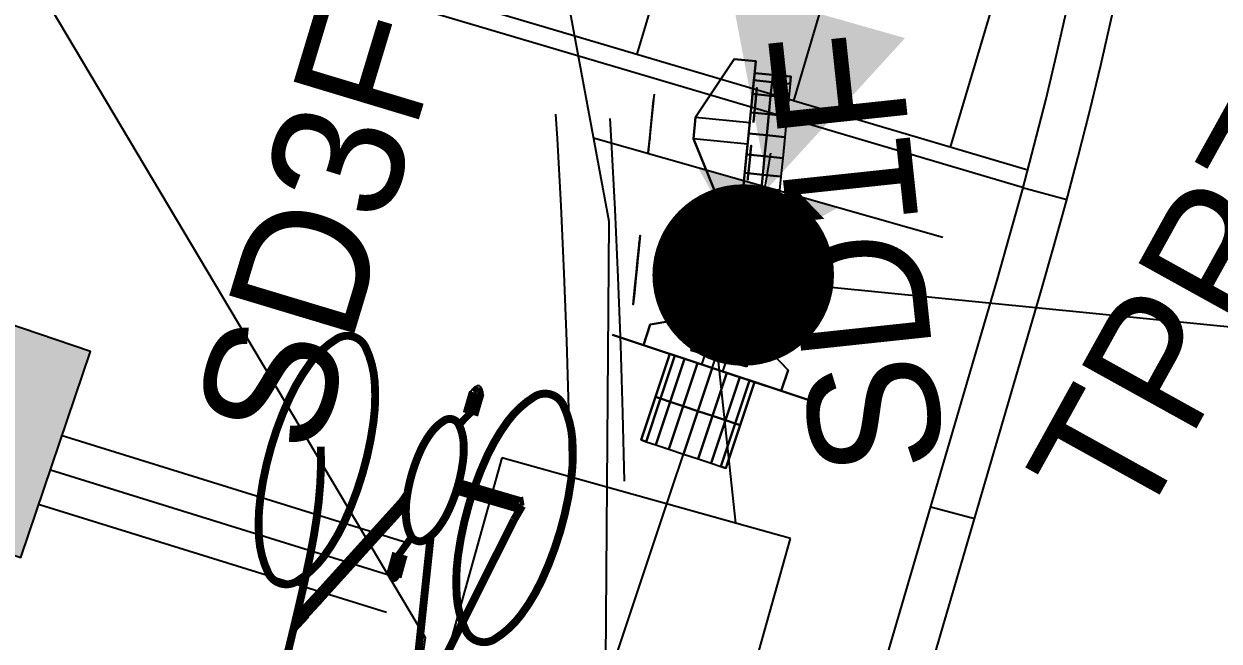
# Model space of a CAD drawing. Extents: x 421500 to 422711, y 436000 to 437000.
# Drawn here: x 421942.19 to 421945.481, y 436516.653 to 436518.354 of the extents above; entities that cross this region are included whole.
import ezdxf

# ---------------------------------------------------------------- set-up
doc = ezdxf.new("R2010")
doc.units = 0
doc.linetypes.add('XREF UTC_716709_AJB_1b$0$DASHDOT1', pattern=[2, 1, -0.5, 0, -0.5])
doc.layers.get('0').update_dxf_attribs({"color": 210})
for name, color, linetype in [('716709-ExBase$0$XC-LCCCarriageway', 251, 'Continuous'), ('716709-ExBase$0$XC-LCCFENCES', 251, '716709-ExBase$0$EFENCE'), ('Lines', 1, 'Continuous'), ('Pr-Kerb', 2, 'Continuous'), ('Pr-KerbEdge', 8, 'Continuous'), ('Pr-Poles', 2, 'Continuous'), ('Pr-TactFlag', 251, 'Continuous'), ('Pr-Tactiles', 4, 'Continuous'), ('XREF UTC_716709_AJB_1b$0$BASE', 7, 'Continuous'), ('XREF UTC_716709_AJB_1b$0$DATA', 7, 'Continuous'), ('XREF UTC_716709_AJB_1b$0$du-UTCBOX', 42, 'Continuous'), ('XREF UTC_716709_AJB_1b$0$du-UTCDUCT-F1', 42, 'XREF UTC_716709_AJB_1b$0$DASHDOT1'), ('XREF UTC_716709_AJB_1b$0$du-UTCTEXT', 42, 'Continuous'), ('XREF UTC_716709_AJB_1b$0$SETOUT', 4, 'Continuous'), ('XREF UTC_716709_AJB_1b$0$Signals', 7, 'Continuous'), ('XREF UTC_716709_AJB_1b$0$VIEW', 7, 'Continuous')]:
    doc.layers.add(name, color=color, linetype=linetype)
doc.styles.add('XREF UTC_716709_AJB_1b$0$Standard', font='txt')
doc.linetypes.add('716709-ExBase$0$EFENCE', pattern='A,2,-0.4,[1,fenceline,S=1,R=0,X=0,Y=0],-0.4,2', length=4.8)

# ---------------------------------------------------------------- blocks, each defined once
blk = doc.blocks.new('pole')
blk.add_circle((0, 0), 0.05)
blk = doc.blocks.new('1057S')
at = {"color": 0}
blk.add_line((-0.0634, 0.4198), (-0.0426, 0.3885), dxfattribs=at)
for points in [[(-0.2212, 1.0983, 0.0208, 0.0219, 0), (-0.2256, 1.1075, 0.0219, 0.0229, 0), (-0.2295, 1.1157, 0.0229, 0.0238, 0), (-0.233, 1.1229, 0.0238, 0.0245, 0), (-0.2361, 1.1292, 0.0245, 0.0252, 0), (-0.2388, 1.1348, 0.0252, 0.0258, 0), (-0.2411, 1.1398, 0.0258, 0.0263, 0), (-0.243, 1.1444, 0.0263, 0.0268, 0), (-0.2445, 1.1486, 0.0268, 0.0272, 0), (-0.2455, 1.1526, 0.0272, 0.0277, 0), (-0.2461, 1.1565, 0.0277, 0.0281, 0), (-0.2461, 1.1602, 0.0281, 0.0285, 0), (-0.2454, 1.164, 0.0285, 0.0289, 0), (-0.2439, 1.1677, 0.0289, 0.0294, 0), (-0.2416, 1.1714, 0.0294, 0.0299, 0), (-0.2384, 1.1753, 0.0299, 0.0305, 0), (-0.2342, 1.1793, 0.0305, 0.0313, 0), (-0.2288, 1.1835, 0.0313, 0.0321, 0), (-0.222, 1.1877, 0.0321, 0.0331, 0), (-0.2135, 1.1917, 0.0331, 0.0343, 0), (-0.203, 1.1954, 0.0343, 0.0357, 0), (-0.1902, 1.1986, 0.0357, 0.0374, 0), (-0.1749, 1.2011, 0.0374, 0.0394, 0), (-0.1566, 1.2028, 0.0394, 0.0417, 0), (-0.1352, 1.2034, 0.0417, 0.0417, 0)], [(0.0763, 1.1285, 0.0208, 0.0625, 0), (0.1717, 1.125, 0.0625, 0.0208, 0), (0.2147, 1.1434, 0.0208, 0.0208, 0)]]:
    blk.add_lwpolyline(points, format="xyseb", dxfattribs=at)
for points, const_width in [([(-0.2301, 0.951), (-0.2197, 1.0969)], 0.0208), ([(0.1345, 0.9406), (0.1553, 1.0969)], 0.0208), ([(-0.303, 0.3156), (-0.2888, 0.3622), (-0.2772, 0.4086), (-0.2678, 0.4547), (-0.2604, 0.5008), (-0.2545, 0.547), (-0.2499, 0.5936), (-0.2462, 0.6405), (-0.2431, 0.688), (-0.2403, 0.7359), (-0.2378, 0.7829), (-0.2356, 0.8273), (-0.2337, 0.8674), (-0.2322, 0.9015), (-0.2311, 0.9279), (-0.2304, 0.945), (-0.2301, 0.951)], 0.0208), ([(0.1241, 0.9198), (0.1241, 0.951)], 0.0125), ([(0.1345, 0.9198), (0.1345, 0.951)], 0.0125), ([(-0.2301, 0.9198), (0.1137, 0.9198)], 0.0417), ([(0.0407, 0.4614), (0.1241, 0.9198)], 0.0208), ([(0.1104, 0.9308), (0.1246, 0.9308)], 0.0208), ([(0.2387, 0.3572), (0.1343, 0.9312)], 0.0208), ([(-0.2093, 0.7531), (-0.2301, 0.7948)], 0.00833), ([(-0.2268, 0.778), (-0.2281, 0.7818)], 0.00833), ([(-0.1989, 0.701), (-0.2301, 0.7635)], 0.0333), ([(-0.2237, 0.7663), (-0.2287, 0.7776)], 0.0125), ([(-0.053, 0.3989), (-0.1989, 0.701)], 0.0329), ([(-0.053, 0.3989), (-0.1989, 0.701)], 0.0125), ([(-0.0239, 0.528), (-0.023, 0.5888)], 0.0417), ([(-0.0332, 0.5861), (-0.029, 0.5912), (-0.0248, 0.5947), (-0.0197, 0.5947), (-0.0168, 0.5917), (-0.0143, 0.5859)], 0.0125), ([(-0.0098, 0.4843), (-0.0292, 0.5398)], 0.0189), ([(-0.0634, 0.3989), (-0.053, 0.3677)], 0.0125), ([(0.2387, 0.3572), (0.2491, 0.3156)], 0.0208), ([(0.072, 0.3156), (0.2387, 0.3156)], 0.0417), ([(0.2491, 0.3156), (0.2387, 0.2947)], 0.0125), ([(0.0312, 0.1547), (0.0507, 0.1175)], 0.0189), ([(0.0507, 0.123), (0.0507, 0.065)], 0.0417), ([(0.0437, 0.0645), (0.0475, 0.0557), (0.053, 0.0547), (0.0577, 0.0609), (0.0627, 0.0713)], 0.0125)]:
    blk.add_lwpolyline(points, dxfattribs=dict(at, const_width=const_width))
at = {"color": 0, "const_width": 0.0208}
for points in [[(-0.303, 0.6906, 0.213749), (-0.3425, 0.6729, 0.093897), (-0.3915, 0.5914, 0.050566), (-0.4176, 0.4904, 0.037992), (-0.4282, 0.352, 0.037992), (-0.4176, 0.2137, 0.050566), (-0.3915, 0.1126, 0.093897), (-0.3425, 0.0312, 0.213749), (-0.303, 0.0135, 0.213749), (-0.2635, 0.0312, 0.093897), (-0.2146, 0.1126, 0.050566), (-0.1884, 0.2137, 0.037992), (-0.1779, 0.352, 0.037992), (-0.1884, 0.4904, 0.050566), (-0.2146, 0.5914, 0.093897), (-0.2635, 0.6729, 0.213749)], [(0.2387, 0.6906, 0.213749), (0.1992, 0.6729, 0.093897), (0.1502, 0.5914, 0.050566), (0.1241, 0.4904, 0.037992), (0.1136, 0.352, 0.037992), (0.1241, 0.2137, 0.050566), (0.1502, 0.1126, 0.093897), (0.1992, 0.0312, 0.213749), (0.2387, 0.0135, 0.213749), (0.2782, 0.0312, 0.093897), (0.3271, 0.1126, 0.050566), (0.3533, 0.2137, 0.037992), (0.3638, 0.352, 0.037992), (0.3533, 0.4904, 0.050566), (0.3271, 0.5914, 0.093897), (0.2782, 0.6729, 0.213749)], [(0.0095, 0.4823, 0.211848), (-0.0103, 0.4735, 0.094525), (-0.0347, 0.4334, 0.051213), (-0.0478, 0.3837, 0.038544), (-0.053, 0.3156, 0.038544), (-0.0478, 0.2475, 0.051213), (-0.0347, 0.1977, 0.094525), (-0.0103, 0.1577, 0.211848), (0.0095, 0.1489, 0.211848), (0.0293, 0.1577, 0.094525), (0.0537, 0.1977, 0.051213), (0.0667, 0.2475, 0.038544), (0.072, 0.3156, 0.038544), (0.0667, 0.3837, 0.051213), (0.0537, 0.4334, 0.094525), (0.0293, 0.4735, 0.211848)]]:
    blk.add_lwpolyline(points, format="xyb", close=True, dxfattribs=at)
at = {"color": 0}
for points in [[(-0.0383, 0.5868), (-0.0377, 0.5884), (-0.0371, 0.5898), (-0.0365, 0.5911), (-0.0358, 0.5922), (-0.0352, 0.5931), (-0.0346, 0.594), (-0.034, 0.5948), (-0.0334, 0.5955), (-0.0328, 0.5961), (-0.0322, 0.5967), (-0.0316, 0.5972), (-0.031, 0.5977), (-0.0305, 0.5981), (-0.0299, 0.5985), (-0.0293, 0.5989), (-0.0287, 0.5992), (-0.0281, 0.5995), (-0.0275, 0.5998), (-0.027, 0.6001), (-0.0264, 0.6004), (-0.0258, 0.6006), (-0.0252, 0.6007), (-0.0246, 0.6009), (-0.024, 0.601), (-0.0233, 0.601), (-0.0227, 0.601), (-0.0221, 0.601), (-0.0214, 0.6009), (-0.0208, 0.6008), (-0.0202, 0.6007), (-0.0196, 0.6005), (-0.0191, 0.6003), (-0.0186, 0.6001), (-0.0181, 0.5999), (-0.0176, 0.5996), (-0.0171, 0.5994), (-0.0167, 0.5991), (-0.0163, 0.5988), (-0.0159, 0.5984), (-0.0155, 0.5981), (-0.0152, 0.5978), (-0.0148, 0.5974), (-0.0144, 0.5971), (-0.0141, 0.5967), (-0.0137, 0.5963), (-0.0134, 0.5958), (-0.013, 0.5953), (-0.0126, 0.5947), (-0.0122, 0.5941), (-0.0118, 0.5934), (-0.0114, 0.5927), (-0.011, 0.5919), (-0.0105, 0.5911), (-0.0101, 0.5902), (-0.0096, 0.5893), (-0.0091, 0.5884)], [(0.0355, 0.065), (0.036, 0.0622), (0.0367, 0.0597), (0.0374, 0.0577), (0.0382, 0.0559), (0.0391, 0.0543), (0.04, 0.053), (0.0409, 0.0518), (0.0418, 0.0507), (0.0427, 0.0498), (0.0436, 0.0488), (0.0444, 0.048), (0.0453, 0.0472), (0.046, 0.0466), (0.0468, 0.0459), (0.0475, 0.0454), (0.0482, 0.045), (0.0488, 0.0446), (0.0494, 0.0443), (0.05, 0.0441), (0.0506, 0.044), (0.0511, 0.044), (0.0517, 0.044), (0.0523, 0.0442), (0.0529, 0.0444), (0.0535, 0.0446), (0.0541, 0.045), (0.0548, 0.0454), (0.0555, 0.046), (0.0563, 0.0467), (0.0571, 0.0474), (0.058, 0.0483), (0.0589, 0.0494), (0.0598, 0.0506), (0.0608, 0.052), (0.0619, 0.0535), (0.0631, 0.0553), (0.0643, 0.0573), (0.0656, 0.0596), (0.0669, 0.0621), (0.0684, 0.065)]]:
    blk.add_lwpolyline(points, dxfattribs=at)
for points in [[(-0.0387, 0.5873), (-0.0364, 0.5913), (-0.0334, 0.5962), (-0.0287, 0.5994)], [(-0.0334, 0.5962), (-0.0287, 0.5994), (-0.0241, 0.601), (-0.0184, 0.6006)], [(-0.0241, 0.601), (-0.0184, 0.6006), (-0.0148, 0.5982), (-0.0124, 0.5953)], [(-0.0148, 0.5982), (-0.0124, 0.5953), (-0.0101, 0.5909), (-0.0087, 0.5884)], [(0.0355, 0.0644), (0.0377, 0.0559), (0.0416, 0.0494), (0.0486, 0.0441)], [(0.0622, 0.0527), (0.0635, 0.0569), (0.0666, 0.0618), (0.0675, 0.065)], [(0.0416, 0.0494), (0.0486, 0.0441), (0.0526, 0.0441), (0.0578, 0.0478)], [(0.0526, 0.0441), (0.0578, 0.0478), (0.0622, 0.0527), (0.0635, 0.0569)]]:
    blk.add_solid(points, dxfattribs=at)
blk = doc.blocks.new('ped-cycle-R')
at = {"layer": 'Lines', "extrusion": (0, 0, -1), "xscale": 0.5235704127362407, "yscale": 0.5235704127362407, "zscale": -0.5235704127362407, "rotation": 0.133578834550008}
blk.add_blockref('1057S', (0.0169, -0.007), dxfattribs=at)
blk = doc.blocks.new('XREF UTC_716709_AJB_1b$0$pole')
at = {"const_width": 0.25}
blk.add_lwpolyline([(-0.125, 0, 1), (0.125, 0, 1)], format="xyb", close=True, dxfattribs=at)
at = {"layer": 'XREF UTC_716709_AJB_1b$0$SETOUT', "const_width": 0.125}
blk.add_lwpolyline([(-0.0625, 0, 1), (0.0625, 0, 1)], format="xyb", close=True, dxfattribs=at)
at = {"layer": 'XREF UTC_716709_AJB_1b$0$VIEW'}
blk.add_lwpolyline([(-0.025, 0.0433), (-0.05, 0), (-0.025, -0.0433), (0.025, -0.0433), (0.05, 0), (0.025, 0.0433)], close=True, dxfattribs=at)
at = {"layer": 'XREF UTC_716709_AJB_1b$0$DATA', "style": 'XREF UTC_716709_AJB_1b$0$Standard', "flags": 9}
for tag, p in [('HEIGHT', (0.5, 1)), ('TYPE', (0.5, 0.75)), ('NUM', (0.5, 0.5)), ('SITE', (0.5, 0.25)), ('IDENT', (0.5, 0))]:
    blk.add_attdef(tag, p, '', height=0.2, dxfattribs=at)
blk = doc.blocks.new('XREF UTC_716709_AJB_1b$0$HD001P')
at = {"linetype": 'Continuous'}
blk.add_line((0, 2.75), (0, 0), dxfattribs=at)
at = {"layer": 'XREF UTC_716709_AJB_1b$0$VIEW', "color": 1, "linetype": 'Continuous', "extrusion": (0, 1, 0), "const_width": 0.1}
blk.add_lwpolyline([(0.05, 2.94, 1), (-0.05, 2.94, 1)], format="xyb", close=True, dxfattribs=at)
at = {"layer": 'XREF UTC_716709_AJB_1b$0$VIEW', "color": 2, "linetype": 'Continuous', "extrusion": (0, 1, 0), "const_width": 0.1}
blk.add_lwpolyline([(0.05, 2.62, 1), (-0.05, 2.62, 1)], format="xyb", close=True, dxfattribs=at)
at = {"layer": 'XREF UTC_716709_AJB_1b$0$VIEW', "color": 3, "linetype": 'Continuous', "extrusion": (0, 1, 0), "const_width": 0.1}
blk.add_lwpolyline([(0.05, 2.3, 1), (-0.05, 2.3, 1)], format="xyb", close=True, dxfattribs=at)
at = {"layer": 'XREF UTC_716709_AJB_1b$0$VIEW', "color": 7, "linetype": 'Continuous'}
for points in [[(-0.2, 0.27, 2.1), (-0.29, 0.27, 2.1), (-0.29, 0.27, 3.2), (-0.2, 0.27, 3.2)], [(0.29, 0.27, 2.1), (0.2, 0.27, 2.1), (0.2, 0.27, 3.2), (0.29, 0.27, 3.2)]]:
    blk.add_3dface(points, dxfattribs=at)
at = {"layer": 'XREF UTC_716709_AJB_1b$0$VIEW', "linetype": 'Continuous'}
for points in [[(0.2, 0.27, 2.1), (-0.2, 0.27, 2.1), (-0.2, 0.27, 3.2), (0.2, 0.27, 3.2)], [(-0.2, 0.21, 2.1), (-0.2, 0.27, 2.1), (-0.2, 0.27, 3.2), (-0.2, 0.21, 3.2)], [(-0.03, 0.12, 2.1), (-0.03, 0.27, 2.1), (-0.2, 0.27, 2.1), (-0.2, 0.21, 2.1)], [(-0.03, 0.12, 3.2), (-0.03, 0.27, 3.2), (-0.2, 0.27, 3.2), (-0.2, 0.21, 3.2)], [(0.03, 0.27, 2.1), (0.03, 0.12, 2.1), (-0.03, 0.12, 2.1), (-0.03, 0.27, 2.1)], [(0.03, 0.27, 3.2), (0.03, 0.12, 3.2), (-0.03, 0.12, 3.2), (-0.03, 0.27, 3.2)], [(0.2, 0.21, 2.1), (0.2, 0.27, 2.1), (0.03, 0.27, 2.1), (0.03, 0.12, 2.1)], [(0.2, 0.21, 3.2), (0.2, 0.27, 3.2), (0.03, 0.27, 3.2), (0.03, 0.12, 3.2)], [(0.2, 0.21, 2.1), (0.2, 0.27, 2.1), (0.2, 0.27, 3.2), (0.2, 0.21, 3.2)], [(-0.2, 0.21, 2.1), (-0.03, 0.12, 2.1), (-0.03, 0.12, 3.2), (-0.2, 0.21, 3.2)], [(0.03, 0.12, 2.1), (0.2, 0.21, 2.1), (0.2, 0.21, 3.2), (0.03, 0.12, 3.2)], [(-0.03, 0.12, 2.1), (0.03, 0.12, 2.1), (0.03, 0.12, 3.2), (-0.03, 0.12, 3.2)]]:
    blk.add_3dface(points, dxfattribs=at)
at = {"layer": 'XREF UTC_716709_AJB_1b$0$DATA', "style": 'XREF UTC_716709_AJB_1b$0$Standard', "flags": 9}
for tag, p in [('SUPPORT', (0.75, 1.5)), ('BRACKETS', (0.75, 1.25)), ('HEIGHT', (0.75, 1)), ('CABLE', (0.75, 0.75)), ('PHASE', (0.75, 0.5)), ('TYPE', (0.75, 0.25)), ('NUM', (0.75, 0)), ('SITE', (0.75, -0.25)), ('IDENT', (0.75, -0.5))]:
    blk.add_attdef(tag, p, '', height=0.2, dxfattribs=at)
at = {"layer": 'XREF UTC_716709_AJB_1b$0$VIEW', "linetype": 'Continuous'}
mesh = blk.add_polymesh((13, 3), dxfattribs=at)
for k, corner in enumerate([(0.1083, 0.27, 2.8775), (0.1083, 0.395, 2.8775), (0.1083, 0.52, 2.8775), (0.1231, 0.27, 2.9183), (0.1231, 0.395, 2.9183), (0.1231, 0.52, 2.9183), (0.1231, 0.27, 2.9617), (0.1231, 0.395, 2.9617), (0.1231, 0.52, 2.9617), (0.1083, 0.27, 3.0025), (0.1083, 0.395, 3.0025), (0.1083, 0.52, 3.0025), (0.0803, 0.27, 3.0358), (0.0803, 0.395, 3.0358), (0.0803, 0.52, 3.0358), (0.0428, 0.27, 3.0575), (0.0428, 0.395, 3.0575), (0.0428, 0.52, 3.0575), (0, 0.27, 3.065), (0, 0.395, 3.065), (0, 0.52, 3.065), (-0.0428, 0.27, 3.0575), (-0.0428, 0.395, 3.0575), (-0.0428, 0.52, 3.0575), (-0.0803, 0.27, 3.0358), (-0.0803, 0.395, 3.0358), (-0.0803, 0.52, 3.0358), (-0.1083, 0.27, 3.0025), (-0.1083, 0.395, 3.0025), (-0.1083, 0.52, 3.0025), (-0.1231, 0.27, 2.9617), (-0.1231, 0.395, 2.9617), (-0.1231, 0.52, 2.9617), (-0.1231, 0.27, 2.9183), (-0.1231, 0.395, 2.9183), (-0.1231, 0.52, 2.9183), (-0.1083, 0.27, 2.8775), (-0.1083, 0.395, 2.8775), (-0.1083, 0.52, 2.8775)]):
    mesh.set_mesh_vertex(divmod(k, 3), corner)
mesh = blk.add_polymesh((13, 3), dxfattribs=at)
for k, corner in enumerate([(0.1083, 0.27, 2.5575), (0.1083, 0.395, 2.5575), (0.1083, 0.52, 2.5575), (0.1231, 0.27, 2.5983), (0.1231, 0.395, 2.5983), (0.1231, 0.52, 2.5983), (0.1231, 0.27, 2.6417), (0.1231, 0.395, 2.6417), (0.1231, 0.52, 2.6417), (0.1083, 0.27, 2.6825), (0.1083, 0.395, 2.6825), (0.1083, 0.52, 2.6825), (0.0803, 0.27, 2.7158), (0.0803, 0.395, 2.7158), (0.0803, 0.52, 2.7158), (0.0428, 0.27, 2.7375), (0.0428, 0.395, 2.7375), (0.0428, 0.52, 2.7375), (0, 0.27, 2.745), (0, 0.395, 2.745), (0, 0.52, 2.745), (-0.0428, 0.27, 2.7375), (-0.0428, 0.395, 2.7375), (-0.0428, 0.52, 2.7375), (-0.0803, 0.27, 2.7158), (-0.0803, 0.395, 2.7158), (-0.0803, 0.52, 2.7158), (-0.1083, 0.27, 2.6825), (-0.1083, 0.395, 2.6825), (-0.1083, 0.52, 2.6825), (-0.1231, 0.27, 2.6417), (-0.1231, 0.395, 2.6417), (-0.1231, 0.52, 2.6417), (-0.1231, 0.27, 2.5983), (-0.1231, 0.395, 2.5983), (-0.1231, 0.52, 2.5983), (-0.1083, 0.27, 2.5575), (-0.1083, 0.395, 2.5575), (-0.1083, 0.52, 2.5575)]):
    mesh.set_mesh_vertex(divmod(k, 3), corner)
mesh = blk.add_polymesh((13, 3), dxfattribs=at)
for k, corner in enumerate([(0.1083, 0.27, 2.2375), (0.1083, 0.395, 2.2375), (0.1083, 0.52, 2.2375), (0.1231, 0.27, 2.2783), (0.1231, 0.395, 2.2783), (0.1231, 0.52, 2.2783), (0.1231, 0.27, 2.3217), (0.1231, 0.395, 2.3217), (0.1231, 0.52, 2.3217), (0.1083, 0.27, 2.3625), (0.1083, 0.395, 2.3625), (0.1083, 0.52, 2.3625), (0.0803, 0.27, 2.3958), (0.0803, 0.395, 2.3958), (0.0803, 0.52, 2.3958), (0.0428, 0.27, 2.4175), (0.0428, 0.395, 2.4175), (0.0428, 0.52, 2.4175), (0, 0.27, 2.425), (0, 0.395, 2.425), (0, 0.52, 2.425), (-0.0428, 0.27, 2.4175), (-0.0428, 0.395, 2.4175), (-0.0428, 0.52, 2.4175), (-0.0803, 0.27, 2.3958), (-0.0803, 0.395, 2.3958), (-0.0803, 0.52, 2.3958), (-0.1083, 0.27, 2.3625), (-0.1083, 0.395, 2.3625), (-0.1083, 0.52, 2.3625), (-0.1231, 0.27, 2.3217), (-0.1231, 0.395, 2.3217), (-0.1231, 0.52, 2.3217), (-0.1231, 0.27, 2.2783), (-0.1231, 0.395, 2.2783), (-0.1231, 0.52, 2.2783), (-0.1083, 0.27, 2.2375), (-0.1083, 0.395, 2.2375), (-0.1083, 0.52, 2.2375)]):
    mesh.set_mesh_vertex(divmod(k, 3), corner)
blk = doc.blocks.new('XREF UTC_716709_AJB_1b$0$HD080A')
blk.add_line((0.5, 0.25), (-0.5, 0.25))
blk.add_solid([(0, 0.25), (0.25, 0.75), (-0.25, 0.75)])
at = {"layer": 'XREF UTC_716709_AJB_1b$0$VIEW'}
blk.add_solid([(0, 0.05, 1), (0.2, 0.25, 1), (-0.2, 0.25, 1)], dxfattribs=at)
at = {"layer": 'XREF UTC_716709_AJB_1b$0$BASE', "style": 'XREF UTC_716709_AJB_1b$0$Standard', "flags": 3}
blk.add_attdef('SIG', (0, 0), '', height=0.2, rotation=270, dxfattribs=at)
at = {"layer": 'XREF UTC_716709_AJB_1b$0$DATA', "style": 'XREF UTC_716709_AJB_1b$0$Standard', "flags": 9}
for tag, p in [('SUPPORT', (1, 1.25)), ('FEATURES', (1, 1)), ('HEIGHT', (1, 0.75)), ('CABLE', (1, 0.5)), ('PHASE', (1, 0.25)), ('TYPE', (1, 0)), ('NUM', (1, -0.25)), ('SITE', (1, -0.5)), ('IDENT', (1, -0.75))]:
    blk.add_attdef(tag, p, '', height=0.2, dxfattribs=at)
blk = doc.blocks.new('*X75')
at = {"color": 0, "linetype": 'Continuous'}
for p, q in [((74.3847, 59.105), (74.4217, 59.105)), ((74.3847, 59.1), (74.4217, 59.1)), ((74.3847, 59.095), (74.4217, 59.095)), ((74.385, 59.0933), (74.385, 59.106)), ((74.3883, 59.09), (74.4182, 59.09)), ((74.39, 59.0883), (74.39, 59.1085)), ((74.393, 59.11), (74.4134, 59.11)), ((74.3933, 59.085), (74.4132, 59.085)), ((74.395, 59.0833), (74.395, 59.111)), ((74.4, 58.9613), (74.4, 59.112)), ((74.405, 58.9653), (74.405, 59.112)), ((74.41, 59.0818), (74.41, 59.1117)), ((74.415, 59.0868), (74.415, 59.1092)), ((74.42, 59.0918), (74.42, 59.1067)), ((74.3534, 59.055), (74.4531, 59.055)), ((74.355, 59.06), (74.4514, 59.06)), ((74.355, 58.9964), (74.355, 59.0599)), ((74.3567, 59.065), (74.4497, 59.065)), ((74.3584, 59.07), (74.4481, 59.07)), ((74.36, 59.075), (74.4464, 59.075)), ((74.36, 58.9889), (74.36, 59.0749)), ((74.365, 59.0258), (74.365, 59.0759)), ((74.37, 59.0383), (74.37, 59.0767)), ((74.375, 58.8914), (74.375, 59.0775)), ((74.38, 58.9054), (74.38, 59.0784)), ((74.385, 58.9193), (74.385, 59.0792)), ((74.3897, 59.08), (74.4167, 59.08)), ((74.39, 58.9333), (74.39, 59.08)), ((74.395, 58.9473), (74.395, 59.0809)), ((74.41, 58.9513), (74.41, 59.0811)), ((74.415, 58.9373), (74.415, 59.0803)), ((74.42, 58.9234), (74.42, 59.0795)), ((74.425, 58.9094), (74.425, 59.0786)), ((74.43, 58.8954), (74.43, 59.0778)), ((74.435, 59.0419), (74.435, 59.077)), ((74.44, 59.0294), (74.44, 59.0761)), ((74.445, 59.0169), (74.445, 59.0753)), ((74.45, 58.9942), (74.45, 59.0642)), ((74.3416, 59.025), (74.3647, 59.025)), ((74.3416, 59.02), (74.3627, 59.02)), ((74.3437, 59.03), (74.3667, 59.03)), ((74.345, 59.0127), (74.345, 59.0326)), ((74.3462, 59.035), (74.3687, 59.035)), ((74.3484, 59.04), (74.3707, 59.04)), ((74.35, 59.045), (74.4564, 59.045)), ((74.35, 59.0039), (74.35, 59.0449)), ((74.3517, 59.05), (74.4547, 59.05)), ((74.3724, 59.04), (74.434, 59.04)), ((74.3724, 59.035), (74.434, 59.035)), ((74.3724, 59.03), (74.434, 59.03)), ((74.3724, 59.025), (74.434, 59.025)), ((74.3724, 59.02), (74.434, 59.02)), ((74.4357, 59.04), (74.4581, 59.04)), ((74.4377, 59.035), (74.4602, 59.035)), ((74.4397, 59.03), (74.4627, 59.03)), ((74.4417, 59.025), (74.4649, 59.025)), ((74.4437, 59.02), (74.4649, 59.02)), ((74.455, 59.0017), (74.455, 59.0492)), ((74.46, 59.0099), (74.46, 59.0355)), ((74.3439, 59.015), (74.3607, 59.015)), ((74.3464, 59.01), (74.3609, 59.01)), ((74.3493, 59.005), (74.3622, 59.005)), ((74.3526, 59), (74.3634, 59)), ((74.3559, 58.995), (74.3647, 58.995)), ((74.3593, 58.99), (74.3659, 58.99)), ((74.3601, 58.985), (74.365, 58.985)), ((74.365, 58.9851), (74.365, 58.9937)), ((74.3724, 59.015), (74.434, 59.015)), ((74.3724, 59.01), (74.434, 59.01)), ((74.3724, 59.005), (74.434, 59.005)), ((74.3724, 59), (74.434, 59)), ((74.3724, 58.995), (74.434, 58.995)), ((74.3724, 58.99), (74.434, 58.99)), ((74.3724, 58.985), (74.434, 58.985)), ((74.4405, 58.99), (74.4472, 58.99)), ((74.4415, 58.985), (74.4464, 58.985)), ((74.4418, 58.995), (74.4505, 58.995)), ((74.443, 59), (74.4538, 59)), ((74.4443, 59.005), (74.4572, 59.005)), ((74.445, 58.9744), (74.445, 59.008)), ((74.4455, 59.01), (74.4601, 59.01)), ((74.4457, 59.015), (74.4626, 59.015)), ((74.3601, 58.98), (74.3633, 58.98)), ((74.3601, 58.975), (74.3616, 58.975)), ((74.3669, 58.955), (74.3977, 58.955)), ((74.3679, 58.96), (74.3995, 58.96)), ((74.3689, 58.965), (74.4013, 58.965)), ((74.3699, 58.97), (74.4031, 58.97)), ((74.37, 58.8841), (74.37, 58.9707)), ((74.3709, 58.975), (74.4356, 58.975)), ((74.3719, 58.98), (74.4346, 58.98)), ((74.4033, 58.97), (74.4366, 58.97)), ((74.4051, 58.965), (74.4376, 58.965)), ((74.4069, 58.96), (74.4386, 58.96)), ((74.4087, 58.955), (74.4396, 58.955)), ((74.435, 58.8841), (74.435, 58.9779)), ((74.44, 58.8841), (74.44, 58.9529)), ((74.4431, 58.98), (74.4464, 58.98)), ((74.4448, 58.975), (74.4464, 58.975)), ((74.3599, 58.92), (74.3852, 58.92)), ((74.36, 58.8841), (74.36, 58.9207)), ((74.3609, 58.925), (74.387, 58.925)), ((74.3619, 58.93), (74.3888, 58.93)), ((74.3629, 58.935), (74.3906, 58.935)), ((74.3639, 58.94), (74.3924, 58.94)), ((74.3649, 58.945), (74.3942, 58.945)), ((74.365, 58.8841), (74.365, 58.9457)), ((74.3659, 58.95), (74.396, 58.95)), ((74.4105, 58.95), (74.4406, 58.95)), ((74.4123, 58.945), (74.4416, 58.945)), ((74.4141, 58.94), (74.4426, 58.94)), ((74.4158, 58.935), (74.4436, 58.935)), ((74.4176, 58.93), (74.4446, 58.93)), ((74.4194, 58.925), (74.4456, 58.925)), ((74.4212, 58.92), (74.4466, 58.92)), ((74.445, 58.8841), (74.445, 58.9279)), ((74.35, 58.8841), (74.35, 58.8883)), ((74.3534, 58.89), (74.3745, 58.89)), ((74.3549, 58.895), (74.3763, 58.895)), ((74.355, 58.8841), (74.355, 58.8957)), ((74.3559, 58.9), (74.3781, 58.9)), ((74.3569, 58.905), (74.3799, 58.905)), ((74.3579, 58.91), (74.3817, 58.91)), ((74.3589, 58.915), (74.3834, 58.915)), ((74.423, 58.915), (74.4476, 58.915)), ((74.4248, 58.91), (74.4486, 58.91)), ((74.4266, 58.905), (74.4496, 58.905)), ((74.4283, 58.9), (74.4506, 58.9)), ((74.4301, 58.895), (74.4516, 58.895)), ((74.4319, 58.89), (74.453, 58.89)), ((74.45, 58.8841), (74.45, 58.9029)), ((74.455, 58.8841), (74.455, 58.889)), ((74.46, 58.8841), (74.46, 58.8865)), ((74.3434, 58.885), (74.3727, 58.885)), ((74.345, 58.8841), (74.345, 58.8858)), ((74.4337, 58.885), (74.463, 58.885))]:
    blk.add_line(p, q, dxfattribs=at)
blk = doc.blocks.new('*X76')
at = {"color": 0, "linetype": 'Continuous'}
for p, q in [((74.79, 58.96), (74.79, 59.1168)), ((74.795, 58.966), (74.795, 59.1174)), ((74.8, 58.9695), (74.8, 59.1176)), ((74.805, 58.9651), (74.805, 59.1179)), ((74.81, 58.9607), (74.81, 59.1179)), ((74.815, 59.086), (74.815, 59.1179)), ((74.7798, 59.105), (74.8212, 59.105)), ((74.78, 59.1042), (74.78, 59.1087)), ((74.7804, 59.11), (74.8211, 59.11)), ((74.7811, 59.1), (74.821, 59.1)), ((74.7818, 59.115), (74.818, 59.115)), ((74.7823, 59.095), (74.8204, 59.095)), ((74.7841, 59.09), (74.8198, 59.09)), ((74.785, 59.0878), (74.785, 59.1159)), ((74.7862, 59.085), (74.8119, 59.085)), ((74.82, 59.0914), (74.82, 59.1118)), ((74.745, 59.0274), (74.745, 59.0535)), ((74.7472, 59.055), (74.8527, 59.055)), ((74.75, 59.0335), (74.75, 59.0569)), ((74.7547, 59.06), (74.8477, 59.06)), ((74.755, 59.0385), (74.755, 59.0602)), ((74.76, 59.04), (74.76, 59.0625)), ((74.765, 59.0403), (74.765, 59.0645)), ((74.7662, 59.065), (74.8434, 59.065)), ((74.77, 59.0407), (74.77, 59.0665)), ((74.775, 59.041), (74.775, 59.0685)), ((74.7787, 59.07), (74.8394, 59.07)), ((74.78, 58.948), (74.78, 59.0705)), ((74.785, 58.954), (74.785, 59.074)), ((74.7859, 59.075), (74.8274, 59.075)), ((74.7874, 59.08), (74.8123, 59.08)), ((74.815, 58.9564), (74.815, 59.0768)), ((74.82, 58.952), (74.82, 59.0769)), ((74.825, 59.0168), (74.825, 59.0756)), ((74.83, 59.0344), (74.83, 59.0743)), ((74.835, 59.0312), (74.835, 59.073)), ((74.84, 59.0279), (74.84, 59.0692)), ((74.845, 59.0246), (74.845, 59.0631)), ((74.85, 59.0214), (74.85, 59.0577)), ((74.855, 59.0181), (74.855, 59.0527)), ((74.7243, 59.025), (74.7442, 59.025)), ((74.7243, 59.02), (74.7425, 59.02)), ((74.725, 59.03), (74.7465, 59.03)), ((74.725, 59.0063), (74.725, 59.03)), ((74.7287, 59.035), (74.7515, 59.035)), ((74.73, 58.9971), (74.73, 59.0367)), ((74.7325, 59.04), (74.7605, 59.04)), ((74.735, 58.9972), (74.735, 59.0434)), ((74.7362, 59.045), (74.8609, 59.045)), ((74.74, 59.05), (74.8576, 59.05)), ((74.74, 59.0022), (74.74, 59.05)), ((74.7748, 59.02), (74.8258, 59.02)), ((74.775, 58.942), (74.775, 59.0231)), ((74.7751, 59.025), (74.827, 59.025)), ((74.7755, 59.03), (74.8282, 59.03)), ((74.7758, 59.035), (74.8676, 59.035)), ((74.7762, 59.04), (74.8643, 59.04)), ((74.8368, 59.03), (74.8724, 59.03)), ((74.8445, 59.025), (74.8774, 59.025)), ((74.8521, 59.02), (74.8936, 59.02)), ((74.86, 59.0149), (74.86, 59.0464)), ((74.865, 59.0127), (74.865, 59.0389)), ((74.87, 59.0119), (74.87, 59.0324)), ((74.875, 59.0111), (74.875, 59.0274)), ((74.88, 59.0103), (74.88, 59.0234)), ((74.885, 59.0095), (74.885, 59.0222)), ((74.89, 59.009), (74.89, 59.0209)), ((74.895, 59.0086), (74.895, 59.0197)), ((74.9, 59.0082), (74.9, 59.0184)), ((74.7243, 59.015), (74.7409, 59.015)), ((74.7243, 59.01), (74.7402, 59.01)), ((74.7257, 59.005), (74.7402, 59.005)), ((74.7282, 59), (74.7378, 59)), ((74.7701, 58.985), (74.8291, 58.985)), ((74.7726, 58.99), (74.825, 58.99)), ((74.773, 58.995), (74.8209, 58.995)), ((74.7733, 59), (74.8209, 59)), ((74.7737, 59.005), (74.8221, 59.005)), ((74.7741, 59.01), (74.8234, 59.01)), ((74.7744, 59.015), (74.8246, 59.015)), ((74.825, 58.9476), (74.825, 58.99)), ((74.8598, 59.015), (74.9068, 59.015)), ((74.8817, 59.01), (74.9056, 59.01)), ((74.905, 59.0096), (74.905, 59.0159)), ((74.91, 59.0127), (74.91, 59.0134)), ((74.75, 58.912), (74.75, 58.9542)), ((74.7505, 58.955), (74.7858, 58.955)), ((74.7538, 58.96), (74.79, 58.96)), ((74.755, 58.918), (74.755, 58.9618)), ((74.7571, 58.965), (74.7942, 58.965)), ((74.76, 58.924), (74.76, 58.9695)), ((74.7603, 58.97), (74.7984, 58.97)), ((74.7636, 58.975), (74.8372, 58.975)), ((74.765, 58.93), (74.765, 58.9771)), ((74.7669, 58.98), (74.8331, 58.98)), ((74.77, 58.936), (74.77, 58.9848)), ((74.7994, 58.97), (74.8412, 58.97)), ((74.8051, 58.965), (74.8453, 58.965)), ((74.8108, 58.96), (74.8493, 58.96)), ((74.8166, 58.955), (74.8534, 58.955)), ((74.83, 58.9433), (74.83, 58.9838)), ((74.835, 58.9389), (74.835, 58.9777)), ((74.84, 58.9345), (74.84, 58.9715)), ((74.845, 58.9297), (74.845, 58.9654)), ((74.85, 58.9247), (74.85, 58.9592)), ((74.855, 58.9197), (74.855, 58.953)), ((74.7276, 58.92), (74.7567, 58.92)), ((74.73, 58.9051), (74.73, 58.9236)), ((74.7309, 58.925), (74.7608, 58.925)), ((74.7342, 58.93), (74.765, 58.93)), ((74.735, 58.9044), (74.735, 58.9313)), ((74.7375, 58.935), (74.7692, 58.935)), ((74.74, 58.9037), (74.74, 58.9389)), ((74.7407, 58.94), (74.7733, 58.94)), ((74.744, 58.945), (74.7775, 58.945)), ((74.745, 58.903), (74.745, 58.9465)), ((74.7473, 58.95), (74.7817, 58.95)), ((74.8223, 58.95), (74.8575, 58.95)), ((74.828, 58.945), (74.8615, 58.945)), ((74.8337, 58.94), (74.8656, 58.94)), ((74.8394, 58.935), (74.8696, 58.935)), ((74.8447, 58.93), (74.8737, 58.93)), ((74.8497, 58.925), (74.8778, 58.925)), ((74.8547, 58.92), (74.8818, 58.92)), ((74.86, 58.9147), (74.86, 58.9469)), ((74.865, 58.9097), (74.865, 58.9407)), ((74.87, 58.9047), (74.87, 58.9346)), ((74.875, 58.9024), (74.875, 58.9284)), ((74.88, 58.9054), (74.88, 58.9222)), ((74.72, 58.9065), (74.72, 58.9083)), ((74.7211, 58.91), (74.7483, 58.91)), ((74.7244, 58.915), (74.7525, 58.915)), ((74.725, 58.9058), (74.725, 58.916)), ((74.7307, 58.905), (74.7489, 58.905)), ((74.75, 58.9023), (74.75, 58.9045)), ((74.755, 58.9015), (74.755, 58.902)), ((74.8597, 58.915), (74.8961, 58.915)), ((74.8647, 58.91), (74.8877, 58.91)), ((74.8697, 58.905), (74.8794, 58.905)), ((74.885, 58.9084), (74.885, 58.9173)), ((74.89, 58.9114), (74.89, 58.9173)), ((74.895, 58.9144), (74.895, 58.9173))]:
    blk.add_line(p, q, dxfattribs=at)
blk = doc.blocks.new('XREF UTC_716709_AJB_1b$0$HD093A')
at = {"linetype": 'Continuous'}
blk.add_line((0, 3.25), (0, 0.25), dxfattribs=at)
at = {"layer": 'XREF UTC_716709_AJB_1b$0$VIEW', "color": 3, "linetype": 'Continuous', "extrusion": (0, -1, 0)}
for points in [[(-0.4817, 2.4364), (-0.4614, 2.525), (-0.4412, 2.525)], [(-0.465, 2.5022), (-0.4133, 2.4288), (-0.3197, 2.4288), (-0.3602, 2.5022), (-0.4666, 2.5022)], [(-0.3665, 2.5123), (-0.3386, 2.5123)], [(-0.3602, 2.5022), (-0.3526, 2.5123)]]:
    blk.add_lwpolyline(points, dxfattribs=at)
at = {"layer": 'XREF UTC_716709_AJB_1b$0$VIEW', "color": 3, "extrusion": (0, -1, 0)}
blk.add_lwpolyline([(0.0102, 2.5169), (0.0275, 2.5123), (0.0367, 2.501), (0.0474, 2.4903), (0.058, 2.4744), (0.0687, 2.4637), (0.09, 2.4584), (0.1006, 2.4531), (0.0924, 2.448), (0.0762, 2.4493), (0.0527, 2.4531), (0.0194, 2.4748), (0.01, 2.4362), (0.074, 2.3573), (0.09, 2.3573), (0.0633, 2.3414), (0.0314, 2.3733), (-0.0112, 2.4105), (-0.0644, 2.3467), (-0.0538, 2.3414), (-0.0911, 2.3467), (-0.0375, 2.4287), (-0.0337, 2.4811), (-0.0538, 2.4797), (-0.0644, 2.4691), (-0.0698, 2.4531), (-0.0698, 2.4425), (-0.0751, 2.4371), (-0.0804, 2.4371), (-0.0857, 2.4478), (-0.0857, 2.4691), (-0.0698, 2.4903), (-0.0538, 2.501), (-0.0272, 2.5116), (-0.0237, 2.5154), (-0.0225, 2.5204), (-0.0237, 2.5248), (-0.0272, 2.5329), (-0.0306, 2.5466), (-0.0281, 2.5554), (-0.0175, 2.5572), (-0.0056, 2.5579), (0.0063, 2.5579), (0.0112, 2.5497), (0.0112, 2.5423), (0.0094, 2.526), (0.0019, 2.526), (0.0025, 2.5167), (0.0101, 2.517)], close=True, dxfattribs=at)
at = {"layer": 'XREF UTC_716709_AJB_1b$0$VIEW', "color": 1, "extrusion": (0, -1, 0)}
blk.add_lwpolyline([(0.0032, 2.942), (-0.0029, 2.942), (-0.0153, 2.9359), (-0.0153, 2.9297), (-0.0153, 2.9235), (-0.0029, 2.9112), (-0.0399, 2.9051), (-0.0461, 2.8866), (-0.0523, 2.8681), (-0.0584, 2.8558), (-0.0584, 2.8496), (-0.0523, 2.8373), (-0.0399, 2.8188), (-0.0399, 2.8003), (-0.0338, 2.8188), (-0.0399, 2.8434), (-0.0276, 2.8743), (-0.0276, 2.8311), (-0.0276, 2.8126), (-0.0461, 2.7202), (-0.0584, 2.7141), (-0.0276, 2.7141), (0.0032, 2.8003), (0.034, 2.7141), (0.0649, 2.7141), (0.0525, 2.7202), (0.034, 2.8126), (0.034, 2.8311), (0.034, 2.8743), (0.0464, 2.8434), (0.0402, 2.8188), (0.0464, 2.8003), (0.0464, 2.8188), (0.0587, 2.8373), (0.0649, 2.8496), (0.0649, 2.8558), (0.0587, 2.8681), (0.0525, 2.8866), (0.0464, 2.9051), (0.0094, 2.9112), (0.0217, 2.9235), (0.0217, 2.9297), (0.0217, 2.9359), (0.0094, 2.942)], close=True, dxfattribs=at)
at = {"layer": 'XREF UTC_716709_AJB_1b$0$VIEW', "color": 3, "linetype": 'Continuous', "extrusion": (0, -1, 0)}
for centre, radius in [((-0.4791, 2.4288, -0.28), 0.048), ((-0.4791, 2.4288, -0.28), 0.043), ((-0.3197, 2.4288, -0.28), 0.048), ((-0.3197, 2.4288, -0.28), 0.043)]:
    blk.add_circle(centre, radius, dxfattribs=at)
at = {"layer": 'XREF UTC_716709_AJB_1b$0$VIEW', "linetype": 'Continuous'}
for points in [[(-0.6, 0.21, 2.25), (-0.6, 0.27, 2.25), (-0.6, 0.27, 2.7), (-0.6, 0.21, 2.7)], [(-0.2, 0.27, 2.25), (-0.6, 0.27, 2.25), (-0.6, 0.27, 2.7), (-0.2, 0.27, 2.7)], [(-0.43, 0.12, 2.25), (-0.43, 0.27, 2.25), (-0.6, 0.27, 2.25), (-0.6, 0.21, 2.25)], [(-0.43, 0.12, 2.7), (-0.43, 0.27, 2.7), (-0.6, 0.27, 2.7), (-0.6, 0.21, 2.7)], [(-0.37, 0.27, 2.25), (-0.37, 0.12, 2.25), (-0.43, 0.12, 2.25), (-0.43, 0.27, 2.25)], [(-0.37, 0.27, 2.7), (-0.37, 0.12, 2.7), (-0.43, 0.12, 2.7), (-0.43, 0.27, 2.7)], [(-0.2, 0.21, 2.25), (-0.2, 0.27, 2.25), (-0.37, 0.27, 2.25), (-0.37, 0.12, 2.25)], [(-0.2, 0.21, 2.7), (-0.2, 0.27, 2.7), (-0.37, 0.27, 2.7), (-0.37, 0.12, 2.7)], [(0.2, 0.27, 2.25), (-0.2, 0.27, 2.25), (-0.2, 0.27, 3.05), (0.2, 0.27, 3.05)], [(-0.2, 0.21, 2.25), (-0.2, 0.27, 2.25), (-0.2, 0.27, 3.05), (-0.2, 0.21, 3.05)], [(-0.03, 0.12, 2.25), (-0.03, 0.27, 2.25), (-0.2, 0.27, 2.25), (-0.2, 0.21, 2.25)], [(-0.03, 0.12, 3.05), (-0.03, 0.27, 3.05), (-0.2, 0.27, 3.05), (-0.2, 0.21, 3.05)], [(-0.2, 0.21, 2.25), (-0.2, 0.27, 2.25), (-0.2, 0.27, 2.7), (-0.2, 0.21, 2.7)], [(0.03, 0.27, 2.25), (0.03, 0.12, 2.25), (-0.03, 0.12, 2.25), (-0.03, 0.27, 2.25)], [(0.03, 0.27, 3.05), (0.03, 0.12, 3.05), (-0.03, 0.12, 3.05), (-0.03, 0.27, 3.05)], [(0.2, 0.21, 2.25), (0.2, 0.27, 2.25), (0.03, 0.27, 2.25), (0.03, 0.12, 2.25)], [(0.2, 0.21, 3.05), (0.2, 0.27, 3.05), (0.03, 0.27, 3.05), (0.03, 0.12, 3.05)], [(0.2, 0.21, 2.25), (0.2, 0.27, 2.25), (0.2, 0.27, 3.05), (0.2, 0.21, 3.05)], [(-0.6, 0.21, 2.25), (-0.43, 0.12, 2.25), (-0.43, 0.12, 2.7), (-0.6, 0.21, 2.7)], [(-0.37, 0.12, 2.25), (-0.2, 0.21, 2.25), (-0.2, 0.21, 2.7), (-0.37, 0.12, 2.7)], [(-0.2, 0.21, 2.25), (-0.03, 0.12, 2.25), (-0.03, 0.12, 3.05), (-0.2, 0.21, 3.05)], [(0.03, 0.12, 2.25), (0.2, 0.21, 2.25), (0.2, 0.21, 3.05), (0.03, 0.12, 3.05)], [(-0.43, 0.12, 2.25), (-0.37, 0.12, 2.25), (-0.37, 0.12, 2.7), (-0.43, 0.12, 2.7)], [(-0.03, 0.12, 2.25), (0.03, 0.12, 2.25), (0.03, 0.12, 3.05), (-0.03, 0.12, 3.05)]]:
    blk.add_3dface(points, dxfattribs=at)
at = {"layer": 'XREF UTC_716709_AJB_1b$0$VIEW', "color": 3, "linetype": 'Continuous', "extrusion": (0, -1, 0)}
blk.add_blockref('*X76', (-74.81, -56.56, -0.29), dxfattribs=at)
at = {"layer": 'XREF UTC_716709_AJB_1b$0$VIEW', "color": 1, "linetype": 'Continuous', "extrusion": (0, -1, 0)}
blk.add_blockref('*X75', (-74.4, -56.17, -0.29), dxfattribs=at)
at = {"layer": 'XREF UTC_716709_AJB_1b$0$DATA', "style": 'XREF UTC_716709_AJB_1b$0$Standard', "flags": 9}
for tag, p in [('SUPPORT', (0.75, 1.75)), ('BRACKETS', (0.75, 1.5)), ('HEIGHT', (0.75, 1.25)), ('CABLE', (0.75, 1)), ('PHASE', (0.75, 0.75)), ('TYPE', (0.75, 0.5)), ('NUM', (0.75, 0.25)), ('SITE', (0.75, 0)), ('IDENT', (0.75, -0.25))]:
    blk.add_attdef(tag, p, '', height=0.2, dxfattribs=at)
at = {"layer": 'XREF UTC_716709_AJB_1b$0$VIEW', "linetype": 'Continuous'}
mesh = blk.add_polymesh((13, 3), dxfattribs=at)
for k, corner in enumerate([(-0.2528, 0.37, 2.365), (-0.2528, 0.32, 2.365), (-0.2528, 0.27, 2.365), (-0.2326, 0.37, 2.4205), (-0.2326, 0.32, 2.4205), (-0.2326, 0.27, 2.4205), (-0.2326, 0.37, 2.4795), (-0.2326, 0.32, 2.4795), (-0.2326, 0.27, 2.4795), (-0.2528, 0.37, 2.535), (-0.2528, 0.32, 2.535), (-0.2528, 0.27, 2.535), (-0.2907, 0.37, 2.5802), (-0.2907, 0.32, 2.5802), (-0.2907, 0.27, 2.5802), (-0.3419, 0.37, 2.6097), (-0.3419, 0.32, 2.6097), (-0.3419, 0.27, 2.6097), (-0.4, 0.37, 2.62), (-0.4, 0.32, 2.62), (-0.4, 0.27, 2.62), (-0.4581, 0.37, 2.6097), (-0.4581, 0.32, 2.6097), (-0.4581, 0.27, 2.6097), (-0.5093, 0.37, 2.5802), (-0.5093, 0.32, 2.5802), (-0.5093, 0.27, 2.5802), (-0.5472, 0.37, 2.535), (-0.5472, 0.32, 2.535), (-0.5472, 0.27, 2.535), (-0.5674, 0.37, 2.4795), (-0.5674, 0.32, 2.4795), (-0.5674, 0.27, 2.4795), (-0.5674, 0.37, 2.4205), (-0.5674, 0.32, 2.4205), (-0.5674, 0.27, 2.4205), (-0.5472, 0.37, 2.365), (-0.5472, 0.32, 2.365), (-0.5472, 0.27, 2.365)]):
    mesh.set_mesh_vertex(divmod(k, 3), corner)
mesh = blk.add_polymesh((13, 3), dxfattribs=at)
for k, corner in enumerate([(0.1472, 0.37, 2.365), (0.1472, 0.32, 2.365), (0.1472, 0.27, 2.365), (0.1674, 0.37, 2.4205), (0.1674, 0.32, 2.4205), (0.1674, 0.27, 2.4205), (0.1674, 0.37, 2.4795), (0.1674, 0.32, 2.4795), (0.1674, 0.27, 2.4795), (0.1472, 0.37, 2.535), (0.1472, 0.32, 2.535), (0.1472, 0.27, 2.535), (0.1093, 0.37, 2.5802), (0.1093, 0.32, 2.5802), (0.1093, 0.27, 2.5802), (0.0581, 0.37, 2.6097), (0.0581, 0.32, 2.6097), (0.0581, 0.27, 2.6097), (0, 0.37, 2.62), (0, 0.32, 2.62), (0, 0.27, 2.62), (-0.0581, 0.37, 2.6097), (-0.0581, 0.32, 2.6097), (-0.0581, 0.27, 2.6097), (-0.1093, 0.37, 2.5802), (-0.1093, 0.32, 2.5802), (-0.1093, 0.27, 2.5802), (-0.1472, 0.37, 2.535), (-0.1472, 0.32, 2.535), (-0.1472, 0.27, 2.535), (-0.1674, 0.37, 2.4795), (-0.1674, 0.32, 2.4795), (-0.1674, 0.27, 2.4795), (-0.1674, 0.37, 2.4205), (-0.1674, 0.32, 2.4205), (-0.1674, 0.27, 2.4205), (-0.1472, 0.37, 2.365), (-0.1472, 0.32, 2.365), (-0.1472, 0.27, 2.365)]):
    mesh.set_mesh_vertex(divmod(k, 3), corner)
mesh = blk.add_polymesh((13, 3), dxfattribs=at)
for k, corner in enumerate([(0.1472, 0.37, 2.735), (0.1472, 0.32, 2.735), (0.1472, 0.27, 2.735), (0.1674, 0.37, 2.7905), (0.1674, 0.32, 2.7905), (0.1674, 0.27, 2.7905), (0.1674, 0.37, 2.8495), (0.1674, 0.32, 2.8495), (0.1674, 0.27, 2.8495), (0.1472, 0.37, 2.905), (0.1472, 0.32, 2.905), (0.1472, 0.27, 2.905), (0.1093, 0.37, 2.9502), (0.1093, 0.32, 2.9502), (0.1093, 0.27, 2.9502), (0.0581, 0.37, 2.9797), (0.0581, 0.32, 2.9797), (0.0581, 0.27, 2.9797), (0, 0.37, 2.99), (0, 0.32, 2.99), (0, 0.27, 2.99), (-0.0581, 0.37, 2.9797), (-0.0581, 0.32, 2.9797), (-0.0581, 0.27, 2.9797), (-0.1093, 0.37, 2.9502), (-0.1093, 0.32, 2.9502), (-0.1093, 0.27, 2.9502), (-0.1472, 0.37, 2.905), (-0.1472, 0.32, 2.905), (-0.1472, 0.27, 2.905), (-0.1674, 0.37, 2.8495), (-0.1674, 0.32, 2.8495), (-0.1674, 0.27, 2.8495), (-0.1674, 0.37, 2.7905), (-0.1674, 0.32, 2.7905), (-0.1674, 0.27, 2.7905), (-0.1472, 0.37, 2.735), (-0.1472, 0.32, 2.735), (-0.1472, 0.27, 2.735)]):
    mesh.set_mesh_vertex(divmod(k, 3), corner)
blk = doc.blocks.new('XREF UTC_716709_AJB_1b$0$CCB')
for p, q in [((-0.4125, 0.4125), (-0.4125, -0.4125)), ((0.4125, 0.4125), (-0.4125, 0.4125)), ((0.4125, -0.4125), (0.4125, 0.4125)), ((-0.4125, -0.4125), (0.4125, -0.4125))]:
    blk.add_line(p, q)
blk = doc.blocks.new('XREF UTC_716709_AJB_1b$0$tprt')
for p, q in [((0.1, 0.08), (-0.24, 0.08)), ((-0.24, -0.08), (-0.24, 0.08)), ((-0.24, 0.08), (-0.049, -0.0099)), ((0.0236, 0.0441), (0.1, 0.08)), ((0.1, -0.08), (0.1, 0.08)), ((-0.24, -0.08), (-0.049, 0.0099)), ((0.0236, -0.0441), (0.1, -0.08)), ((-0.07, -0.08), (-0.24, -0.08)), ((0.1, -0.08), (-0.07, -0.08))]:
    blk.add_line(p, q)
blk.add_circle((0, 0), 0.05)
blk = doc.blocks.new('XREF UTC_716709_AJB_1b$0$HALDO')
at = {"flags": 128}
blk.add_lwpolyline([(-0.3, -0.2), (0.3, -0.2), (0.3, 0.2), (-0.3, 0.2)], close=True, dxfattribs=at)
blk.add_solid([(-0.3, 0.2), (-0.3, -0.2), (0.3, 0.2), (0.3, -0.2)])

msp = doc.modelspace()

# ---------------------------------------------------------------- linework, layer by layer
at = {"layer": '716709-ExBase$0$XC-LCCCarriageway', "flags": 128}
msp.add_lwpolyline([(421931.2381, 436495.8242), (421932.6031, 436495.7279), (421933.9399, 436496.0205), (421935.3267, 436496.8259), (421936.371, 436498.043), (421938.6473, 436501.5569), (421942.5414, 436509.6749), (421942.8495, 436510.4724), (421943.2279, 436511.8277), (421943.4353, 436512.7488), (421943.7826, 436515.2672), (421943.8019, 436517.8094), (421943.0554, 436521.8318), (421941.5852, 436525.6496), (421939.1184, 436529.7173), (421936.1579, 436533.4411)], dxfattribs=at)
msp.add_lwpolyline([(421931.2381, 436495.8242), (421932.6031, 436495.7279), (421933.9399, 436496.0205), (421935.3267, 436496.8259), (421936.371, 436498.043), (421938.6473, 436501.5569), (421942.5414, 436509.6749), (421942.8495, 436510.4724), (421943.2279, 436511.8277), (421943.4353, 436512.7488), (421943.7826, 436515.2672), (421943.8019, 436517.8094), (421943.0554, 436521.8318), (421941.5852, 436525.6496), (421939.1184, 436529.7173), (421936.1579, 436533.4411)], dxfattribs=at)
at = {"layer": '716709-ExBase$0$XC-LCCFENCES', "flags": 128}
msp.add_lwpolyline([(421939.1968, 436523.5551), (421943.2952, 436516.6635), (421942.7374, 436512.7078)], dxfattribs=at)
msp.add_lwpolyline([(421939.1968, 436523.5551), (421943.2952, 436516.6635), (421942.7374, 436512.7078)], dxfattribs=at)
at = {"layer": 'Pr-Kerb', "flags": 128}
msp.add_lwpolyline([(421930.8862, 436496.0741, 0.3966), (421934.9182, 436496.8829), (421939.5853, 436503.4523, 0.083402), (421942.764, 436510.0113), (421944.9898, 436517.6125, 0.348047), (421939.3934, 436531.4229), (421913.7423, 436545.9709)], format="xyb", dxfattribs=at)
at = {"layer": 'Pr-KerbEdge'}
for p, q in [((421944.9402, 436517.9034), (421945.0623, 436517.8706)), ((421944.6872, 436517.0239), (421944.8079, 436516.9914))]:
    msp.add_line(p, q, dxfattribs=at)
at = {"layer": 'Pr-KerbEdge', "flags": 128}
msp.add_lwpolyline([(421930.9523, 436496.1802, 0.3966), (421934.8163, 436496.9553), (421939.4834, 436503.5247, 0.083402), (421942.6441, 436510.0464), (421944.8699, 436517.6477, 0.348047), (421939.3317, 436531.3141), (421913.6807, 436545.8621)], format="xyb", dxfattribs=at)
msp.add_lwpolyline([(421944.9402, 436517.9034), (421942.1822, 436518.7212)], dxfattribs=at)
at = {"layer": 'Pr-TactFlag'}
for p, q in [((421944.9013, 436521.722), (421943.8779, 436518.2705)), ((421945.3328, 436521.5941), (421944.3093, 436518.1426)), ((421945.2983, 436519.8948), (421944.7408, 436518.0147))]:
    msp.add_line(p, q, dxfattribs=at)
at = {"layer": 'Pr-Tactiles', "flags": 128}
msp.add_lwpolyline([(421944.9544, 436517.9513), (421942.1964, 436518.7691)], dxfattribs=at)
at = {"layer": 'XREF UTC_716709_AJB_1b$0$du-UTCDUCT-F1', "flags": 128}
for points in [[(421943.8436, 436517.094, 0.031065), (421943.6024, 436520.0792, 0.031065), (421942.9931, 436523.0115, 0.025813), (421942.2135, 436525.3756, 0.025813), (421941.1943, 436527.6467, 0.025813)], [(421943.6946, 436517.1068, 0.031065), (421943.4544, 436520.0796, 0.031065), (421942.8477, 436522.9997, 0.025813), (421942.0712, 436525.354, 0.025813), (421941.0563, 436527.6157)]]:
    msp.add_lwpolyline(points, format="xyb", dxfattribs=at)
for points in [[(421944.9511, 436522.1385), (421944.2052, 436517.7563)], [(421944.1006, 436517.4326), (421944.1492, 436516.9785)], [(421942.2923, 436517.2211), (421943.428, 436516.8686)], [(421942.2627, 436517.1256), (421943.3984, 436516.7731)], [(421942.233, 436517.0301), (421943.3687, 436516.6776)]]:
    msp.add_lwpolyline(points, dxfattribs=at)

# ---------------------------------------------------------------- block references
at = {"layer": 'Lines', "xscale": 1.999999999999998, "yscale": 1.999999999999998, "zscale": 1.999999999999998, "rotation": 163.8125666497141}
msp.add_blockref('ped-cycle-R', (421943.3684, 436517.413), dxfattribs=at)
at = {"layer": 'Pr-Poles'}
msp.add_blockref('pole', (421944.1708, 436517.6622), dxfattribs=at)
at = {"layer": 'XREF UTC_716709_AJB_1b$0$du-UTCBOX', "color": 3, "rotation": 73.6811548564167}
msp.add_blockref('XREF UTC_716709_AJB_1b$0$tprt', (421944.1708, 436517.6622), dxfattribs=at)
at = {"layer": 'XREF UTC_716709_AJB_1b$0$du-UTCBOX', "color": 2, "rotation": 251.343421041965}
msp.add_blockref('XREF UTC_716709_AJB_1b$0$HALDO', (421942.0874, 436517.2317), dxfattribs=at)
at = {"layer": 'XREF UTC_716709_AJB_1b$0$du-UTCBOX', "color": 14, "rotation": 344.3384888311666}
msp.add_blockref('XREF UTC_716709_AJB_1b$0$CCB', (421943.7923, 436516.6501), dxfattribs=at)
at = {"layer": 'XREF UTC_716709_AJB_1b$0$Signals'}
for name, p, rotation in [('XREF UTC_716709_AJB_1b$0$HD093A', (421943.8777, 436517.6809), 264.3396049993942), ('XREF UTC_716709_AJB_1b$0$HD080A', (421944.1708, 436517.6622), 344.1127701773033), ('XREF UTC_716709_AJB_1b$0$HD001P', (421944.1708, 436517.6622), 161.5816242938355)]:
    msp.add_blockref(name, p, dxfattribs=dict(at, rotation=rotation))
msp.add_blockref('XREF UTC_716709_AJB_1b$0$pole', (421944.1708, 436517.6622), dxfattribs=at)

# ---------------------------------------------------------------- texts
at = {"layer": 'XREF UTC_716709_AJB_1b$0$du-UTCTEXT', "style": 'XREF UTC_716709_AJB_1b$0$Standard'}
for s, rotation, p in [('TPRT/3', 61, (421945.2573, 436516.9481)), ('SD3F', 73.2225, (421942.9958, 436517.1568)), ('SD1F', 96.0778, (421944.7264, 436517.1334))]:
    msp.add_text(s, height=0.36, rotation=rotation, dxfattribs=at).set_placement(p)

doc.saveas('drawing.dxf')
